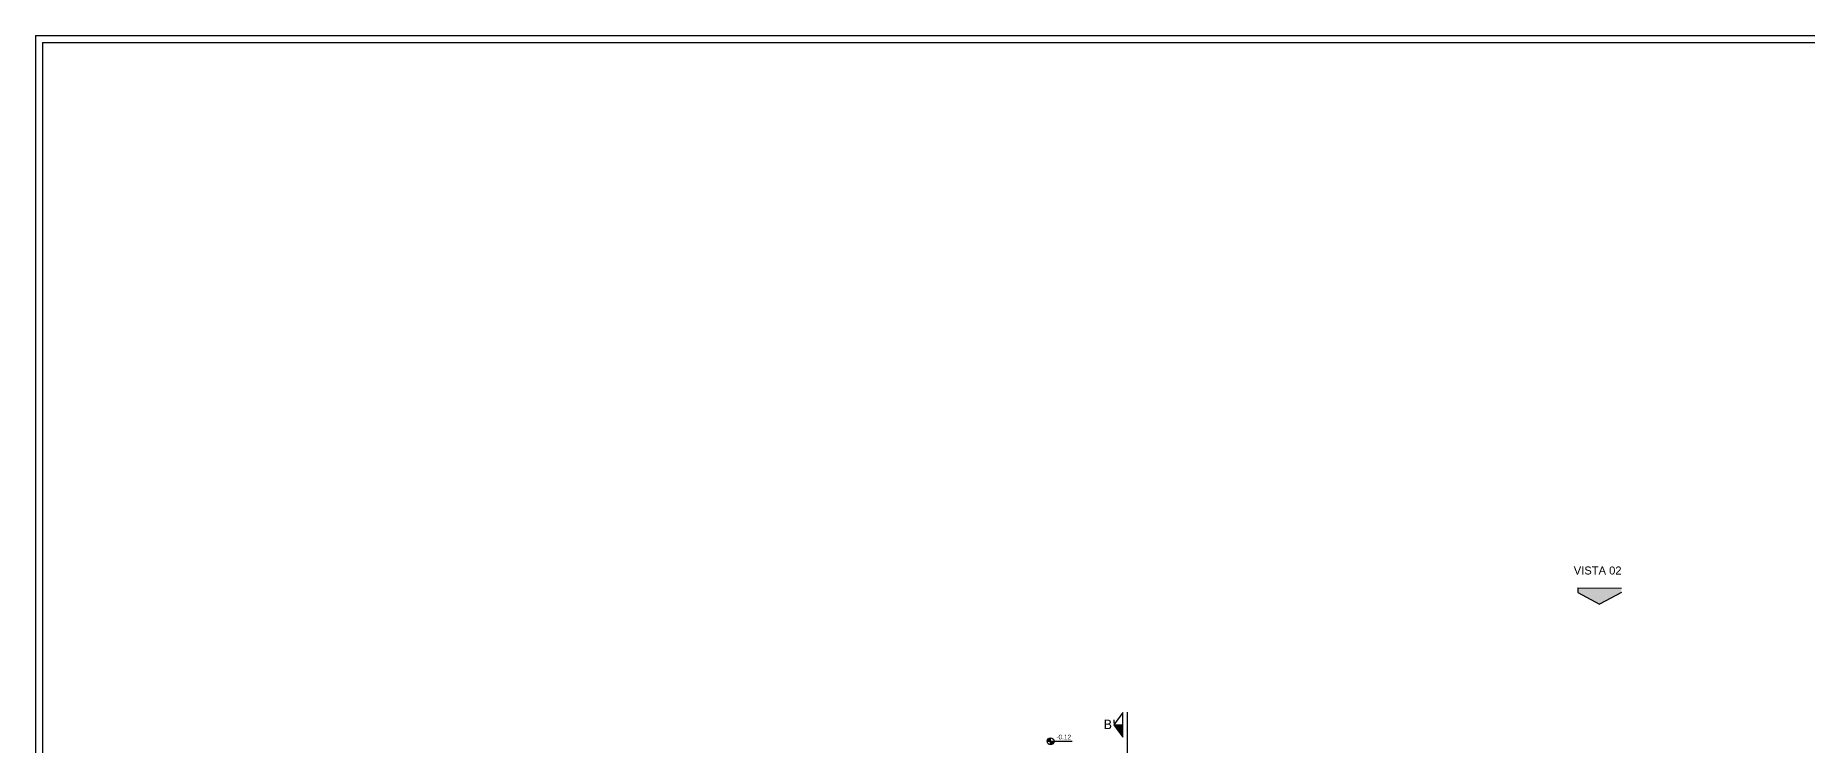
# Model space of a CAD drawing. Header units: millimetres. Extents: x 313 to 493, y 47 to 181.
# Drawn here: x 340.76 to 378.72, y 101.62 to 116.83 of the extents above; entities that cross this region are included whole.
import ezdxf

# ---------------------------------------------------------------- set-up
doc = ezdxf.new("R2010")
doc.units = ezdxf.units.MM
doc.header["$LTSCALE"] = 0.05
doc.header["$MEASUREMENT"] = 0
doc.linetypes.add('ACAD_ISO04W100', pattern=[30, 24, -3, 0, -3])
for name, color, linetype in [('01', 1, 'Continuous'), ('05', 5, 'Continuous'), ('CORTE', 6, 'ACAD_ISO04W100')]:
    doc.layers.add(name, color=color, linetype=linetype)
doc.styles.get("Standard").update_dxf_attribs({"font": 'arial.ttf'})

msp = doc.modelspace()

# ---------------------------------------------------------------- hatches: boundary and pattern name
at = {"layer": '01'}
for points in [[(373.7972, 104.9969), (373.7968, 104.8996), (374.2634, 104.6474), (374.732, 104.8958), (374.7323, 104.9931)], [(364.0565, 102.0656), (363.8621, 102.0656), (364.0565, 101.8011)]]:
    msp.add_hatch(color=256, dxfattribs=at).paths.add_polyline_path(points)
h = msp.add_hatch(color=256, dxfattribs=at)
h.paths.add_polyline_path([(362.5055, 101.7109), (362.5055, 101.7839, 0.4142136), (362.4325, 101.7109)])
h.paths.add_polyline_path([(362.5785, 101.7109), (362.5055, 101.7109), (362.5055, 101.638, 0.4142136)])

# ---------------------------------------------------------------- linework, layer by layer
for p, q in [((373.7972, 104.9969), (373.7968, 104.8996)), ((373.7968, 104.8996), (374.2634, 104.6474)), ((373.7972, 104.9969), (374.7323, 104.9931)), ((374.732, 104.8958), (374.2634, 104.6474)), ((362.5055, 101.638), (362.5055, 101.7839)), ((363.8621, 102.0656), (364.0565, 102.0656)), ((362.4325, 101.7109), (362.966, 101.7109))]:
    msp.add_line(p, q, dxfattribs=at)
msp.add_lwpolyline([(363.8621, 102.0656), (364.0565, 101.8011), (364.0565, 102.33)], close=True, dxfattribs=at)
msp.add_circle((362.5055, 101.7109), 0.073, dxfattribs=at)
at = {"layer": '05'}
for p, q in [((340.7611, 116.8329), (340.7611, 85.888)), ((340.7611, 116.8329), (395.7611, 116.8329)), ((340.9111, 116.6829), (340.9111, 85.888)), ((340.9111, 116.6829), (395.6111, 116.6829))]:
    msp.add_line(p, q, dxfattribs=at)
at = {"layer": 'CORTE'}
msp.add_line((364.1499, 102.3317), (364.1499, 87.689), dxfattribs=at)

# ---------------------------------------------------------------- texts
at = {"layer": '01', "attachment_point": 1}
for s, insert, char_height in [('VISTA 02', (373.7124, 105.4553), 0.1714), ("{\\fVerdana|b0|i0|c0|p34;B'}", (363.6379, 102.1728), 0.2), ('-0.12', (362.6282, 101.8519), 0.1)]:
    msp.add_mtext(s, dxfattribs=dict(at, insert=insert, char_height=char_height))

doc.saveas('drawing.dxf')
